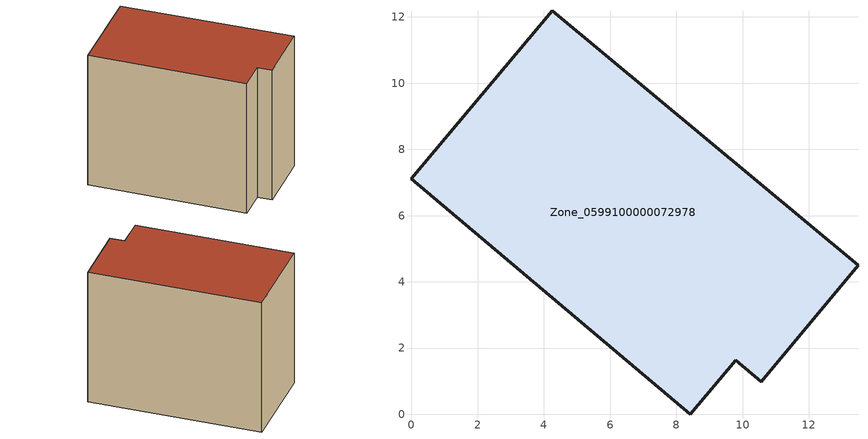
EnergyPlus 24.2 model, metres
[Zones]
Zone_0599100000072978
 floor ground (C_G): 0,7.12 4.25,12.19 13.48,4.5 10.56,0.99 9.79,1.63 8.42,0 z0
 wall outside (C_F): 4.25,12.19 0,7.12 8.42,0 9.79,1.63 10.56,0.99 13.48,4.5 4.25,12.19 z0:9.88
 roof outside (C_R): 13.48,4.5 4.25,12.19 0,7.12 8.42,0 9.79,1.63 10.56,0.99 z9.88
[BUILDING]
Pand.0599100000072978: North Axis=0; Terrain=City; Loads Convergence Tolerance Value=0.04; Temperature Convergence Tolerance Value=0.4; Solar Distribution=FullExterior; Maximum Number of Warmup Days=25; Minimum Number of Warmup Days=1
[Site:Location]
Rotterdam.The.Hague.AP_ZH_NLD Design_Conditions: Latitude=51.96; Longitude=4.45; Time Zone=1; Elevation=-4.5
[SITE:GROUNDTEMPERATURE:BUILDINGSURFACE]
18, 18, 18, 18, 18, 18, 18, 18, 18, 18, 18, 18
[MATERIAL] Thermal Absorptance=0.9; Solar Absorptance=0.7; Visible Absorptance=0.7
Name | Roughness | Thickness | Conductivity | Density | Specific Heat
G.TI.1946 | MediumSmooth | 0.15 | 1 | 540 | 1210
F.TI.1946 | Rough | 0.3 | 0.857143 | 1920 | 840
R.TI.1946 | MediumRough | 0.2 | 0.1 | 1500 | 1000
[CONSTRUCTION]
C_G: G.TI.1946
C_F: F.TI.1946
C_R: R.TI.1946
[ZONE]
Zone_0599100000072978: Type=1; Multiplier=1; Ceiling Height=Autocalculate; Volume=Autocalculate; Floor Area=autocalculate; Part of Total Floor Area=Yes
[ZONEINFILTRATION:DESIGNFLOWRATE]
Infil_Zone_0599100000072978: Zone or ZoneList or Space or SpaceList=Zone_0599100000072978; Schedule=AlwaysOn; Design Flow Rate Calculation Method=Flow/Area; Flow Rate per Floor Area=0.003; Constant Term Coefficient=1; Temperature Term Coefficient=0; Velocity Term Coefficient=0; Velocity Squared Term Coefficient=0
[HVACTEMPLATE:ZONE:IDEALLOADSAIRSYSTEM]
Zone_0599100000072978: Maximum Heating Supply Air Temperature=50; Minimum Cooling Supply Air Temperature=13; Maximum Heating Supply Air Humidity Ratio=0.0156; Minimum Cooling Supply Air Humidity Ratio=0.0077; Heating Limit=NoLimit; Cooling Limit=NoLimit; Dehumidification Control Type=ConstantSensibleHeatRatio; Cooling Sensible Heat Ratio=0.7; Dehumidification Setpoint=60; Humidification Control Type=None; Humidification Setpoint=30; Outdoor Air Method=None; Outdoor Air Flow Rate per Person=0.00944; Outdoor Air Flow Rate per Zone Floor Area=0; Outdoor Air Flow Rate per Zone=0; Demand Controlled Ventilation Type=None; Outdoor Air Economizer Type=NoEconomizer; Heat Recovery Type=None; Sensible Heat Recovery Effectiveness=0.7; Latent Heat Recovery Effectiveness=0.65
[ZONECONTROL:THERMOSTAT]
ThermostatControl_Zone_0599100000072978: Zone or ZoneList=Zone_0599100000072978; Control Type Schedule=DualSetpointControlType; Control 1=Thermostat_Zone_0599100000072978; Temperature Difference Between Cutout And Setpoint=0
[THERMOSTATSETPOINT:DUALSETPOINT]
Thermostat_Zone_0599100000072978: Heating Setpoint Temperature Schedule=HeatingSetpoint_Zone_0599100000072978; Cooling Setpoint Temperature Schedule=CoolingSetpoint_Zone_0599100000072978
[SCHEDULE:COMPACT]
HeatingSetpoint_Zone_0599100000072978: Through: 12/31, For: AllDays, Until: 24:00, 21
CoolingSetpoint_Zone_0599100000072978: Through: 12/31, For: AllDays, Until: 24:00, 24
DualSetpointControlType: Through: 12/31, For: AllDays, Until: 24:00, 4
AlwaysOn: Through: 12/31, For: AllDays, Until: 24:00, 1
